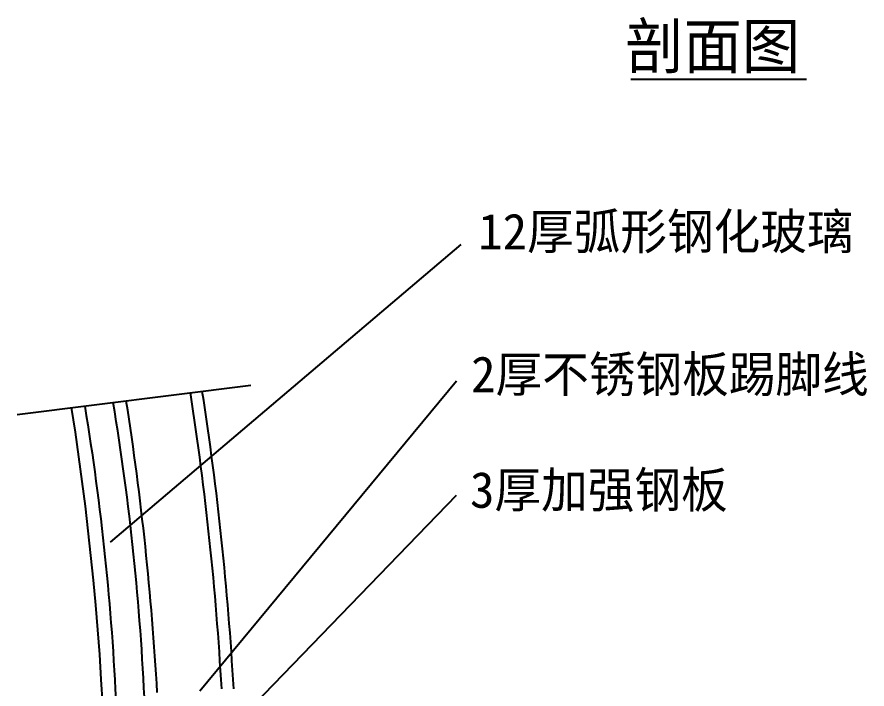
# Model space of a CAD drawing. Header units: metres. Extents: x -1 to 5294, y 0 to 7029.
# Drawn here: x 3496 to 4917, y 2197 to 3320 of the extents above; entities that cross this region are included whole.
import ezdxf

# ---------------------------------------------------------------- set-up
doc = ezdxf.new("R2010")
doc.units = ezdxf.units.M
for name, color, linetype in [('3', 3, 'Continuous'), ('4', 4, 'Continuous'), ('7', 7, 'Continuous'), ('DIM', 3, 'Continuous'), ('TEXT', 3, 'Continuous')]:
    doc.layers.add(name, color=color, linetype=linetype)
doc.dimstyles.get("Standard").update_dxf_attribs({"dimtxt": 2.5, "dimasz": 2.5, "dimexe": 1.25, "dimexo": 0.625, "dimtad": 1, "dimcen": 2.5, "dimazin": 3, "dimtfac": 1, "dimtmove": 0, "dimatfit": 3})

msp = doc.modelspace()

# ---------------------------------------------------------------- linework, layer by layer
at = {"layer": '3'}
msp.add_line((3496.06, 2655.47), (3887.17, 2704.69), dxfattribs=at)
for radius, start, end in [(5118, 3.23, 8.83), (4990, 3.24, 8.87), (4898, 353.35, 8.91)]:
    msp.add_arc((-1251.51, 1908.66), radius, start, end, dxfattribs=at)
at = {"layer": '4'}
msp.add_lwpolyline([(3609.27, 2669.72, -0.03), (3661.84, 2164.48), (3709.77, 2166.97, 0.03), (3656.92, 2675.72, 0.03)], format="xyb", dxfattribs=at)
at = {"layer": '7'}
msp.add_arc((-1251.51, 1908.66), 5098, 3.24, 8.84, dxfattribs=at)
at = {"layer": 'TEXT'}
msp.add_line((4522.16, 3215.86), (4816.04, 3215.86), dxfattribs=at)

# ---------------------------------------------------------------- texts
for s, height, p in [('剖面图', 75, (4512.97, 3233.79)), ('12厚弧形钢化玻璃', 60, (4267.24, 2931.48)), ('2厚不锈钢板踢脚线', 60, (4255.39, 2692.86)), ('3厚加强钢板', 60, (4253.55, 2499.65))]:
    msp.add_text(s, height=height, dxfattribs=at).set_placement(p)

# ---------------------------------------------------------------- leaders
at = {"layer": 'DIM'}
for points in [[(3652.23, 2442.24), (4238.97, 2939.54)], [(3801.63, 2193.79), (4230.71, 2711.83)], [(3893.27, 2171.48), (4230.71, 2520.5)]]:
    msp.add_leader(points, dimstyle='Standard', dxfattribs=at)

doc.saveas('drawing.dxf')
